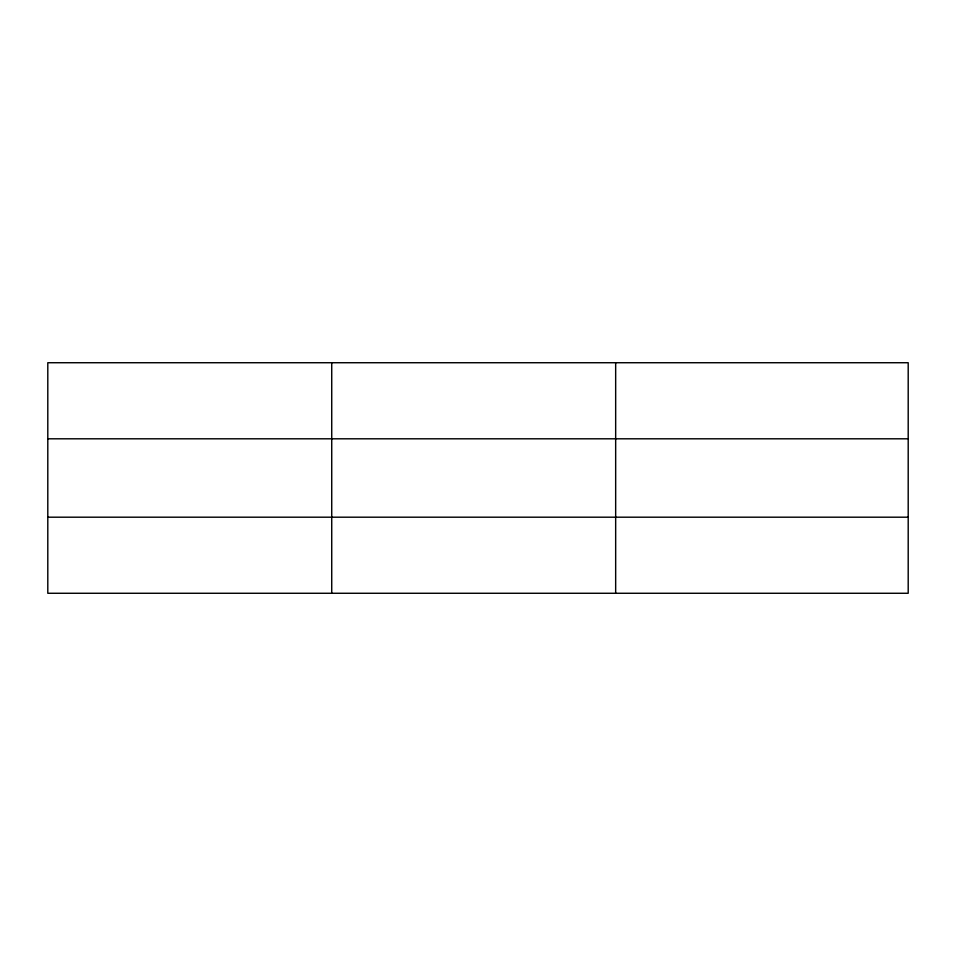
<?xml version="1.0" encoding="UTF-8"?>
<svg xmlns="http://www.w3.org/2000/svg" width="956" height="956" viewBox="0 0 956 956"><rect width="100%" height="100%" fill="white"/><g stroke="black" fill="none" stroke-linecap="round" stroke-linejoin="round"><path stroke-width="1.43" d="M331.732 362.73L331.732 593.27M615.664 362.73L615.664 593.27M908.2 438.804L908.2 362.73L47.8 362.73L47.8 593.27L908.2 593.27L908.2 438.804L47.8 438.804M47.8 517.196L908.2 517.196"/></g></svg>
